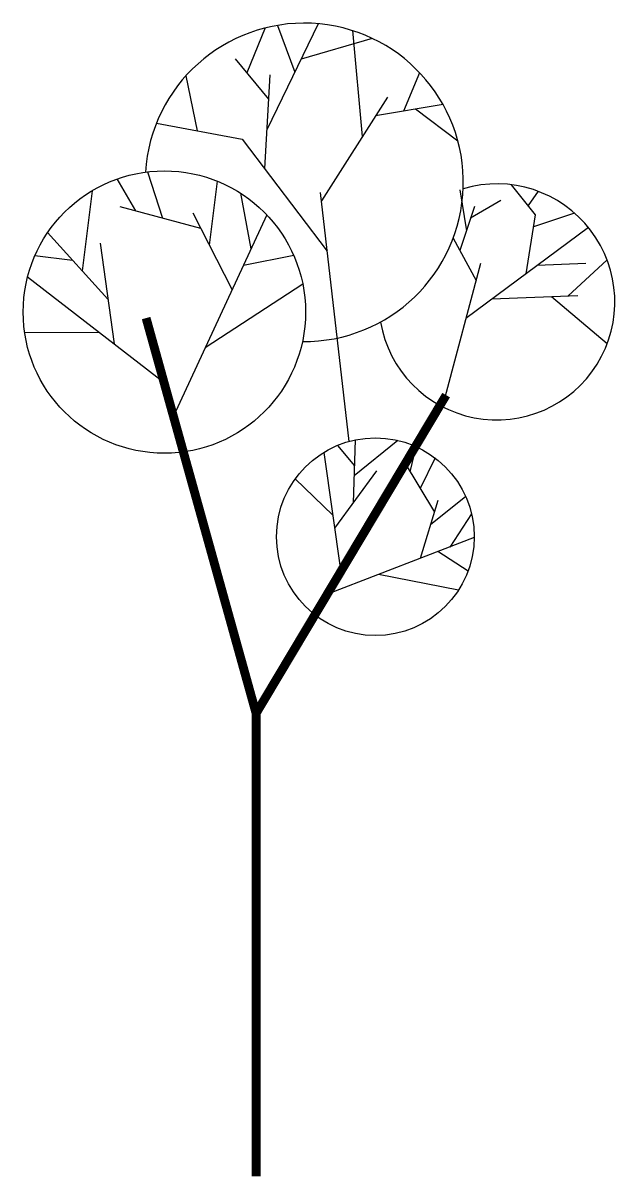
# Model space of a CAD drawing. Extents: x -3041 to -904, y -20914 to -16734.
import ezdxf

# ---------------------------------------------------------------- set-up
doc = ezdxf.new("R2010")
doc.units = 0
doc.layers.get('0').update_dxf_attribs({"linetype": 'CONTINUOUS'})

msp = doc.modelspace()

# ---------------------------------------------------------------- linework, layer by layer
at = {"color": 0}
for p, q in [((-2166.4, -16751.6), (-2233.4, -16913.1)), ((-1974.9, -16736.4), (-2161.3, -17118.8)), ((-2122.8, -16742.3), (-2060, -16911)), ((-1851.5, -16761.2), (-1816.1, -17143.5)), ((-1780.2, -16789.3), (-2037.2, -16864.2)), ((-2274.8, -16862.4), (-2155.2, -17008.8)), ((-2453.3, -16924.7), (-2411.8, -17122.6)), ((-2150.2, -16921), (-2169.2, -17258.9)), ((-1608.9, -16913.3), (-1667.3, -17051.5)), ((-1725.6, -17001.5), (-1963.8, -17375.1)), ((-1524.6, -17027.8), (-1768.1, -17068.2)), ((-1470.6, -17160.6), (-1623.4, -17044.2)), ((-2559.4, -17095), (-2249.7, -17152.8)), ((-2249.7, -17152.8), (-1942.8, -17557.2)), ((-2633.6, -17412.2), (-2701.9, -17296.8)), ((-2592, -17271), (-2537.6, -17437.7)), ((-2339.9, -17304.4), (-2369.1, -17535.3)), ((-2791.9, -17339.2), (-2828, -17628)), ((-1864, -18244.4), (-1967.2, -17345.4)), ((-1464.1, -17335.8), (-1440.1, -17484.4)), ((-1278.3, -17317.5), (-1191.2, -17425.9)), ((-1181.4, -17341.1), (-1217.6, -17393)), ((-2256.1, -17347.7), (-2218.1, -17549.5)), ((-1315.8, -17374.6), (-1424.8, -17438.2)), ((-2692.1, -17396.7), (-2400.3, -17474)), ((-2161, -17426.3), (-2498.1, -18153.6)), ((-2428.6, -17418.6), (-2286.6, -17697.3)), ((-1411, -17396.7), (-1463.5, -17554.9)), ((-1191.2, -17425.9), (-1225.2, -17639.1)), ((-1049.7, -17419.7), (-1198.2, -17469.9)), ((-999.7, -17471.5), (-1442.2, -17800.5)), ((-2952.6, -17490.5), (-2734.6, -17731)), ((-1487.5, -17510), (-1405.4, -17663.5)), ((-2762.8, -17527.9), (-2712.3, -17892)), ((-2998.4, -17573.6), (-2862.7, -17589.7)), ((-2063.9, -17572.6), (-2245.6, -17608.8)), ((-931.9, -17589), (-1073.9, -17720)), ((-1388.8, -17601.4), (-1518.6, -18085.8)), ((-1008.4, -17601.4), (-1184.2, -17608.6)), ((-3024.7, -17649.8), (-2532.1, -18031.7)), ((-2031.1, -17676.7), (-2383.4, -17906.1)), ((-1037.5, -17718.5), (-1348.6, -17730.9)), ((-931.7, -17891.8), (-1132.6, -17722.3)), ((-3035.5, -17850.5), (-2766.5, -17849.9)), ((-1905.2, -18258.6), (-1844.7, -18332.7)), ((-1841.7, -18239), (-1848.9, -18466.1)), ((-1687.3, -18240.9), (-1845.8, -18368.8)), ((-1643, -18354.7), (-1621.3, -18263.3)), ((-1955.5, -18284.2), (-1893.1, -18716)), ((-1553.4, -18303.8), (-1607, -18414.2)), ((-1764.4, -18350.1), (-1915.9, -18558)), ((-1664.9, -18318.4), (-1555.6, -18499.2)), ((-2058.5, -18379.9), (-1922.8, -18510.5)), ((-1542.9, -18457.6), (-1607, -18667)), ((-1442.7, -18443.2), (-1569.7, -18545.3)), ((-1421.6, -18505.8), (-1500.5, -18625.8)), ((-1411.9, -18591.6), (-1935.3, -18793.9)), ((-1434.1, -18712.4), (-1543.2, -18642.3)), ((-1468.2, -18780.8), (-1757.2, -18725))]:
    msp.add_line(p, q, dxfattribs=at)
at = {"color": 0, "const_width": 32}
for points in [[(-2596.8, -17799), (-2199.6, -19226.2)], [(-1513.4, -18077.2), (-2199.6, -19226.2)], [(-2199.6, -19226.2), (-2199.6, -20898.1)]]:
    msp.add_lwpolyline(points, dxfattribs=at)
at = {"color": 0}
for centre, radius in [((-2530.9, -17777.2), 509.9), ((-1768.8, -18588.4), 356.9)]:
    msp.add_circle(centre, radius, dxfattribs=at)
for centre, radius, start, end in [((-2025.9, -17308.8), 574.7, 269.3637, 176.3173), ((-1330.3, -17740.6), 426.3, 189.8111, 106.5277)]:
    msp.add_arc(centre, radius, start, end, dxfattribs=at)

doc.saveas('drawing.dxf')
